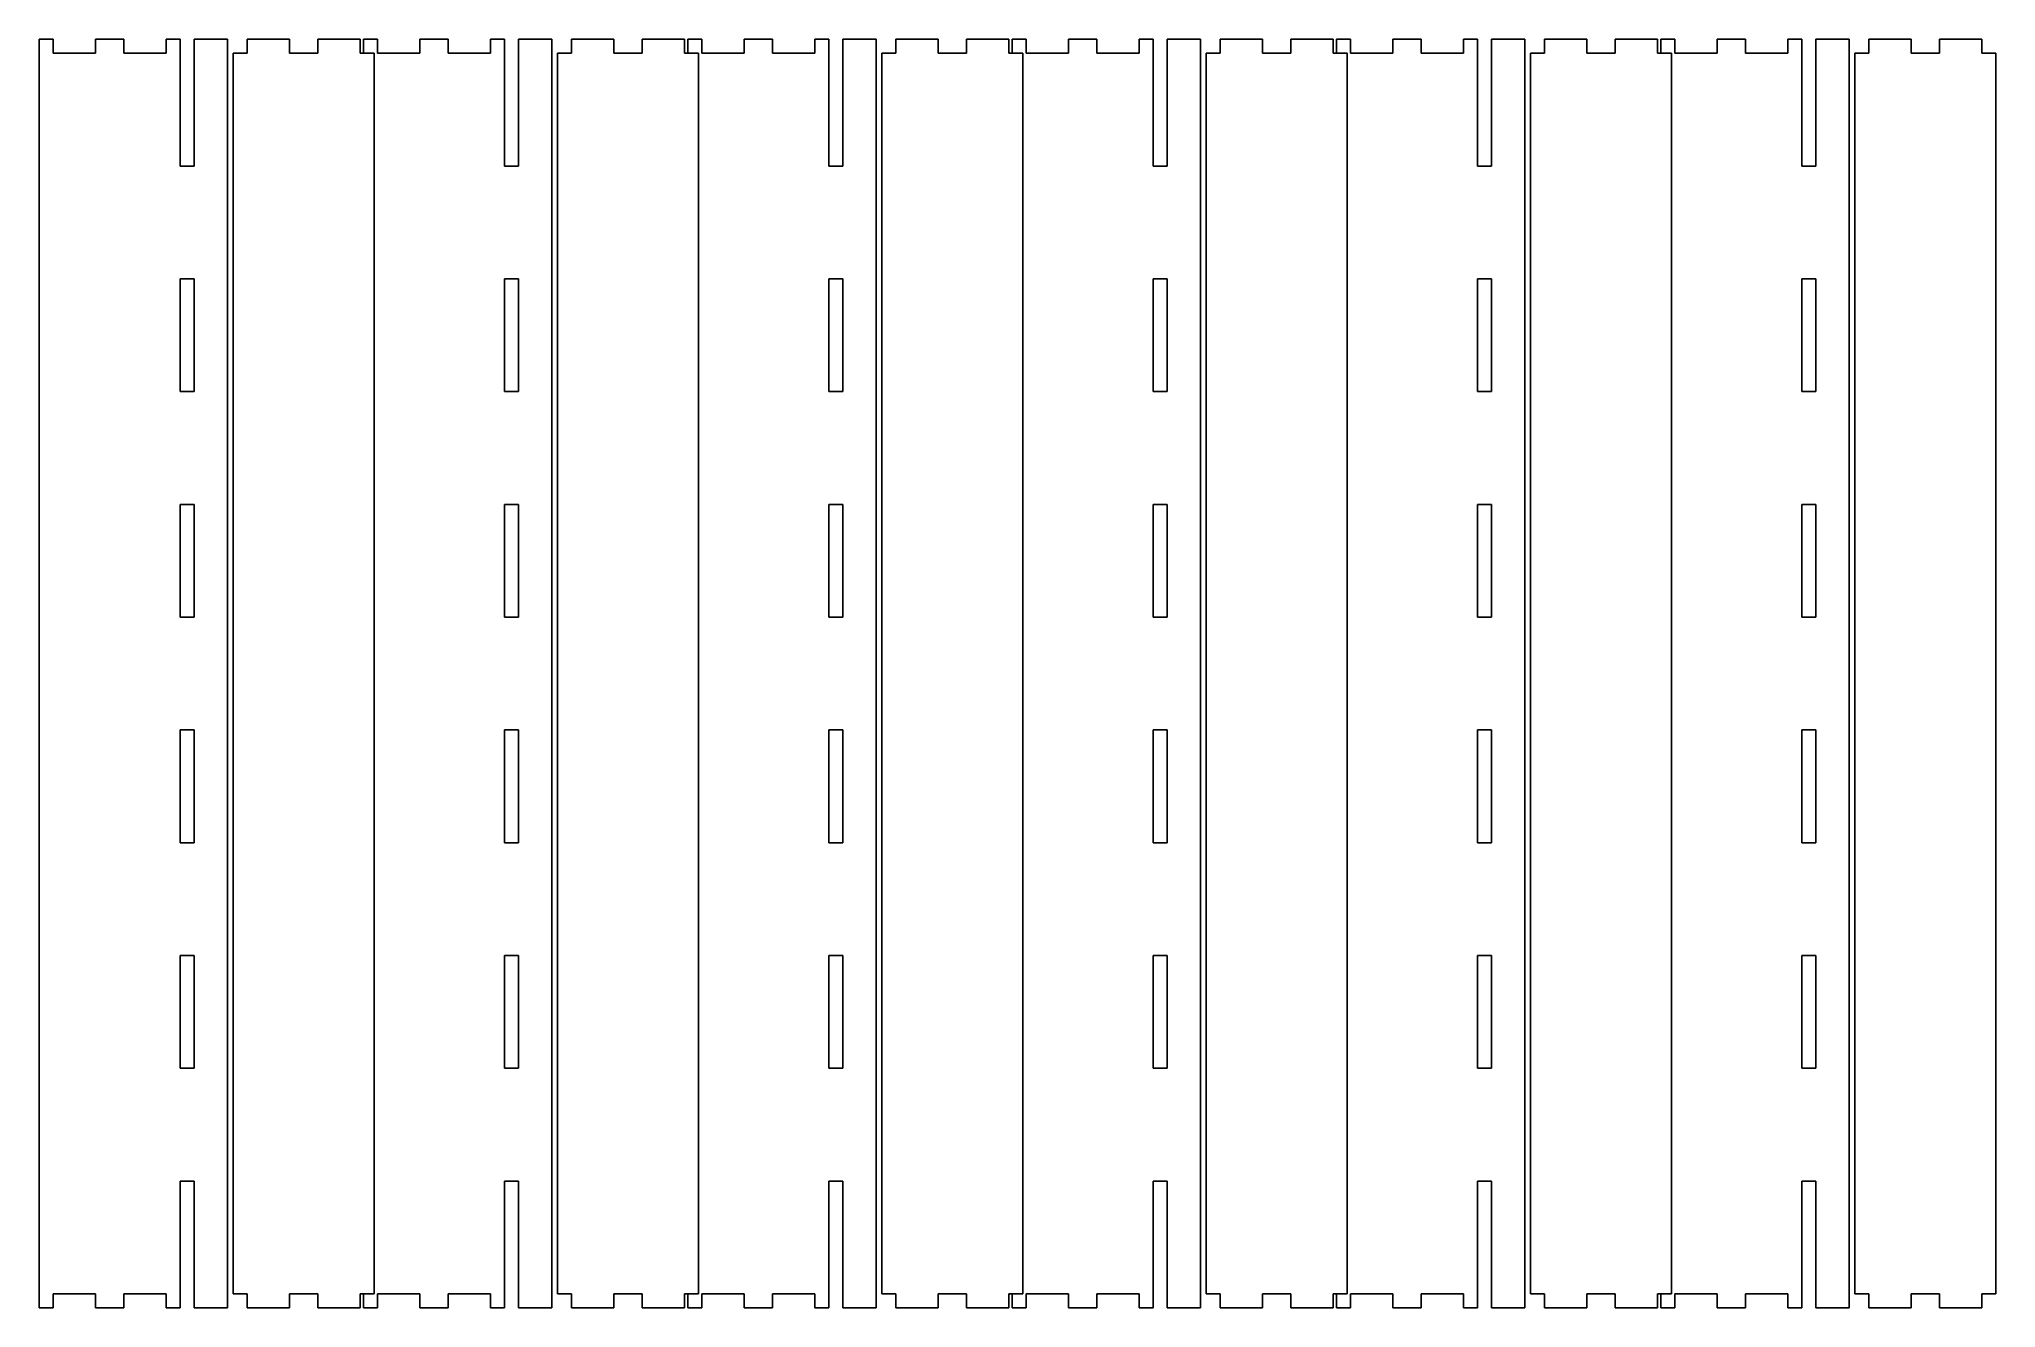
# Model space of a CAD drawing. Header units: millimetres. Extents: x -123 to 571, y -193 to 257.
import ezdxf

# ---------------------------------------------------------------- set-up
doc = ezdxf.new("R2010")
doc.units = ezdxf.units.MM

msp = doc.modelspace()

# ---------------------------------------------------------------- linework, layer by layer
at = {"color": 7, "linetype": 'Continuous', "lineweight": 25}
for p, q in [((-122.71, 256.76), (-122.71, -193.24)), ((-117.71, 256.76), (-122.71, 256.76)), ((-117.71, 251.76), (-117.71, 256.76)), ((-102.71, 256.76), (-102.71, 251.76)), ((-92.71, 256.76), (-102.71, 256.76)), ((-92.71, 251.76), (-92.71, 256.76)), ((-77.71, 256.76), (-77.71, 251.76)), ((-72.71, 256.76), (-77.71, 256.76)), ((-72.71, 211.76), (-72.71, 256.76)), ((-67.71, 211.76), (-67.71, 256.76)), ((-55.91, 256.76), (-67.71, 256.76)), ((-55.91, 256.76), (-55.91, -193.24)), ((-48.91, 256.76), (-33.91, 256.76)), ((-48.91, 251.76), (-48.91, 256.76)), ((-33.91, 256.76), (-33.91, 251.76)), ((-23.91, 256.76), (-8.91, 256.76)), ((-23.91, 251.76), (-23.91, 256.76)), ((-8.91, 256.76), (-8.91, 251.76)), ((-7.71, 256.76), (-7.71, 251.76)), ((-2.71, 256.76), (-7.71, 256.76)), ((-2.71, 251.76), (-2.71, 256.76)), ((12.29, 256.76), (12.29, 251.76)), ((22.29, 256.76), (12.29, 256.76)), ((22.29, 251.76), (22.29, 256.76)), ((37.29, 256.76), (37.29, 251.76)), ((42.29, 256.76), (37.29, 256.76)), ((42.29, 211.76), (42.29, 256.76)), ((47.29, 211.76), (47.29, 256.76)), ((59.09, 256.76), (47.29, 256.76)), ((59.09, 256.76), (59.09, -193.24)), ((66.09, 256.76), (81.09, 256.76)), ((66.09, 251.76), (66.09, 256.76)), ((81.09, 256.76), (81.09, 251.76)), ((91.09, 256.76), (106.09, 256.76)), ((91.09, 251.76), (91.09, 256.76)), ((106.09, 256.76), (106.09, 251.76)), ((107.29, 256.76), (107.29, 251.76)), ((112.29, 256.76), (107.29, 256.76)), ((112.29, 251.76), (112.29, 256.76)), ((127.29, 256.76), (127.29, 251.76)), ((137.29, 256.76), (127.29, 256.76)), ((137.29, 251.76), (137.29, 256.76)), ((152.29, 256.76), (152.29, 251.76)), ((157.29, 256.76), (152.29, 256.76)), ((157.29, 211.76), (157.29, 256.76)), ((162.29, 211.76), (162.29, 256.76)), ((174.09, 256.76), (162.29, 256.76)), ((174.09, 256.76), (174.09, -193.24)), ((181.09, 256.76), (196.09, 256.76)), ((181.09, 251.76), (181.09, 256.76)), ((196.09, 256.76), (196.09, 251.76)), ((206.09, 256.76), (221.09, 256.76)), ((206.09, 251.76), (206.09, 256.76)), ((221.09, 256.76), (221.09, 251.76)), ((222.29, 256.76), (222.29, 251.76)), ((227.29, 256.76), (222.29, 256.76)), ((227.29, 251.76), (227.29, 256.76)), ((242.29, 256.76), (242.29, 251.76)), ((252.29, 256.76), (242.29, 256.76)), ((252.29, 251.76), (252.29, 256.76)), ((267.29, 256.76), (267.29, 251.76)), ((272.29, 256.76), (267.29, 256.76)), ((272.29, 211.76), (272.29, 256.76)), ((277.29, 211.76), (277.29, 256.76)), ((289.09, 256.76), (277.29, 256.76)), ((289.09, 256.76), (289.09, -193.24)), ((296.09, 256.76), (311.09, 256.76)), ((296.09, 251.76), (296.09, 256.76)), ((311.09, 256.76), (311.09, 251.76)), ((321.09, 256.76), (336.09, 256.76)), ((321.09, 251.76), (321.09, 256.76)), ((336.09, 256.76), (336.09, 251.76)), ((337.29, 256.76), (337.29, 251.76)), ((342.29, 256.76), (337.29, 256.76)), ((342.29, 251.76), (342.29, 256.76)), ((357.29, 256.76), (357.29, 251.76)), ((367.29, 256.76), (357.29, 256.76)), ((367.29, 251.76), (367.29, 256.76)), ((382.29, 256.76), (382.29, 251.76)), ((387.29, 256.76), (382.29, 256.76)), ((387.29, 211.76), (387.29, 256.76)), ((392.29, 211.76), (392.29, 256.76)), ((404.09, 256.76), (392.29, 256.76)), ((404.09, 256.76), (404.09, -193.24)), ((411.09, 256.76), (426.09, 256.76)), ((411.09, 251.76), (411.09, 256.76)), ((426.09, 256.76), (426.09, 251.76)), ((436.09, 256.76), (451.09, 256.76)), ((436.09, 251.76), (436.09, 256.76)), ((451.09, 256.76), (451.09, 251.76)), ((452.29, 256.76), (452.29, 251.76)), ((457.29, 256.76), (452.29, 256.76)), ((457.29, 251.76), (457.29, 256.76)), ((472.29, 256.76), (472.29, 251.76)), ((482.29, 256.76), (472.29, 256.76)), ((482.29, 251.76), (482.29, 256.76)), ((497.29, 256.76), (497.29, 251.76)), ((502.29, 256.76), (497.29, 256.76)), ((502.29, 211.76), (502.29, 256.76)), ((507.29, 211.76), (507.29, 256.76)), ((519.09, 256.76), (507.29, 256.76)), ((519.09, 256.76), (519.09, -193.24)), ((526.09, 256.76), (541.09, 256.76)), ((526.09, 251.76), (526.09, 256.76)), ((541.09, 256.76), (541.09, 251.76)), ((551.09, 256.76), (566.09, 256.76)), ((551.09, 251.76), (551.09, 256.76)), ((566.09, 256.76), (566.09, 251.76)), ((-102.71, 251.76), (-117.71, 251.76)), ((-92.71, 251.76), (-77.71, 251.76)), ((-53.91, -188.24), (-53.91, 251.76)), ((-53.91, 251.76), (-48.91, 251.76)), ((-33.91, 251.76), (-23.91, 251.76)), ((-8.91, 251.76), (-3.91, 251.76)), ((-3.91, 251.76), (-3.91, -188.24)), ((12.29, 251.76), (-2.71, 251.76)), ((22.29, 251.76), (37.29, 251.76)), ((61.09, -188.24), (61.09, 251.76)), ((61.09, 251.76), (66.09, 251.76)), ((81.09, 251.76), (91.09, 251.76)), ((106.09, 251.76), (111.09, 251.76)), ((111.09, 251.76), (111.09, -188.24)), ((127.29, 251.76), (112.29, 251.76)), ((137.29, 251.76), (152.29, 251.76)), ((176.09, -188.24), (176.09, 251.76)), ((176.09, 251.76), (181.09, 251.76)), ((196.09, 251.76), (206.09, 251.76)), ((221.09, 251.76), (226.09, 251.76)), ((226.09, 251.76), (226.09, -188.24)), ((242.29, 251.76), (227.29, 251.76)), ((252.29, 251.76), (267.29, 251.76)), ((291.09, -188.24), (291.09, 251.76)), ((291.09, 251.76), (296.09, 251.76)), ((311.09, 251.76), (321.09, 251.76)), ((336.09, 251.76), (341.09, 251.76)), ((341.09, 251.76), (341.09, -188.24)), ((357.29, 251.76), (342.29, 251.76)), ((367.29, 251.76), (382.29, 251.76)), ((406.09, -188.24), (406.09, 251.76)), ((406.09, 251.76), (411.09, 251.76)), ((426.09, 251.76), (436.09, 251.76)), ((451.09, 251.76), (456.09, 251.76)), ((456.09, 251.76), (456.09, -188.24)), ((472.29, 251.76), (457.29, 251.76)), ((482.29, 251.76), (497.29, 251.76)), ((521.09, -188.24), (521.09, 251.76)), ((521.09, 251.76), (526.09, 251.76)), ((541.09, 251.76), (551.09, 251.76)), ((566.09, 251.76), (571.09, 251.76)), ((571.09, 251.76), (571.09, -188.24)), ((-72.71, 211.76), (-67.71, 211.76)), ((42.29, 211.76), (47.29, 211.76)), ((157.29, 211.76), (162.29, 211.76)), ((272.29, 211.76), (277.29, 211.76)), ((387.29, 211.76), (392.29, 211.76)), ((502.29, 211.76), (507.29, 211.76)), ((-72.71, 171.76), (-72.71, 131.76)), ((-67.71, 171.76), (-72.71, 171.76)), ((-67.71, 131.76), (-67.71, 171.76)), ((42.29, 171.76), (42.29, 131.76)), ((47.29, 171.76), (42.29, 171.76)), ((47.29, 131.76), (47.29, 171.76)), ((157.29, 171.76), (157.29, 131.76)), ((162.29, 171.76), (157.29, 171.76)), ((162.29, 131.76), (162.29, 171.76)), ((272.29, 171.76), (272.29, 131.76)), ((277.29, 171.76), (272.29, 171.76)), ((277.29, 131.76), (277.29, 171.76)), ((387.29, 171.76), (387.29, 131.76)), ((392.29, 171.76), (387.29, 171.76)), ((392.29, 131.76), (392.29, 171.76)), ((502.29, 171.76), (502.29, 131.76)), ((507.29, 171.76), (502.29, 171.76)), ((507.29, 131.76), (507.29, 171.76)), ((-72.71, 131.76), (-67.71, 131.76)), ((42.29, 131.76), (47.29, 131.76)), ((157.29, 131.76), (162.29, 131.76)), ((272.29, 131.76), (277.29, 131.76)), ((387.29, 131.76), (392.29, 131.76)), ((502.29, 131.76), (507.29, 131.76)), ((-72.71, 91.76), (-72.71, 51.76)), ((-67.71, 91.76), (-72.71, 91.76)), ((-67.71, 51.76), (-67.71, 91.76)), ((42.29, 91.76), (42.29, 51.76)), ((47.29, 91.76), (42.29, 91.76)), ((47.29, 51.76), (47.29, 91.76)), ((157.29, 91.76), (157.29, 51.76)), ((162.29, 91.76), (157.29, 91.76)), ((162.29, 51.76), (162.29, 91.76)), ((272.29, 91.76), (272.29, 51.76)), ((277.29, 91.76), (272.29, 91.76)), ((277.29, 51.76), (277.29, 91.76)), ((387.29, 91.76), (387.29, 51.76)), ((392.29, 91.76), (387.29, 91.76)), ((392.29, 51.76), (392.29, 91.76)), ((502.29, 91.76), (502.29, 51.76)), ((507.29, 91.76), (502.29, 91.76)), ((507.29, 51.76), (507.29, 91.76)), ((-72.71, 51.76), (-67.71, 51.76)), ((42.29, 51.76), (47.29, 51.76)), ((157.29, 51.76), (162.29, 51.76)), ((272.29, 51.76), (277.29, 51.76)), ((387.29, 51.76), (392.29, 51.76)), ((502.29, 51.76), (507.29, 51.76)), ((-72.71, 11.76), (-72.71, -28.24)), ((-67.71, 11.76), (-72.71, 11.76)), ((-67.71, -28.24), (-67.71, 11.76)), ((42.29, 11.76), (42.29, -28.24)), ((47.29, 11.76), (42.29, 11.76)), ((47.29, -28.24), (47.29, 11.76)), ((157.29, 11.76), (157.29, -28.24)), ((162.29, 11.76), (157.29, 11.76)), ((162.29, -28.24), (162.29, 11.76)), ((272.29, 11.76), (272.29, -28.24)), ((277.29, 11.76), (272.29, 11.76)), ((277.29, -28.24), (277.29, 11.76)), ((387.29, 11.76), (387.29, -28.24)), ((392.29, 11.76), (387.29, 11.76)), ((392.29, -28.24), (392.29, 11.76)), ((502.29, 11.76), (502.29, -28.24)), ((507.29, 11.76), (502.29, 11.76)), ((507.29, -28.24), (507.29, 11.76)), ((-72.71, -28.24), (-67.71, -28.24)), ((42.29, -28.24), (47.29, -28.24)), ((157.29, -28.24), (162.29, -28.24)), ((272.29, -28.24), (277.29, -28.24)), ((387.29, -28.24), (392.29, -28.24)), ((502.29, -28.24), (507.29, -28.24)), ((-72.71, -68.24), (-72.71, -108.24)), ((-67.71, -68.24), (-72.71, -68.24)), ((-67.71, -108.24), (-67.71, -68.24)), ((42.29, -68.24), (42.29, -108.24)), ((47.29, -68.24), (42.29, -68.24)), ((47.29, -108.24), (47.29, -68.24)), ((157.29, -68.24), (157.29, -108.24)), ((162.29, -68.24), (157.29, -68.24)), ((162.29, -108.24), (162.29, -68.24)), ((272.29, -68.24), (272.29, -108.24)), ((277.29, -68.24), (272.29, -68.24)), ((277.29, -108.24), (277.29, -68.24)), ((387.29, -68.24), (387.29, -108.24)), ((392.29, -68.24), (387.29, -68.24)), ((392.29, -108.24), (392.29, -68.24)), ((502.29, -68.24), (502.29, -108.24)), ((507.29, -68.24), (502.29, -68.24)), ((507.29, -108.24), (507.29, -68.24)), ((-72.71, -108.24), (-67.71, -108.24)), ((42.29, -108.24), (47.29, -108.24)), ((157.29, -108.24), (162.29, -108.24)), ((272.29, -108.24), (277.29, -108.24)), ((387.29, -108.24), (392.29, -108.24)), ((502.29, -108.24), (507.29, -108.24)), ((-67.71, -148.24), (-72.71, -148.24)), ((-72.71, -148.24), (-72.71, -193.24)), ((-67.71, -193.24), (-67.71, -148.24)), ((47.29, -148.24), (42.29, -148.24)), ((42.29, -148.24), (42.29, -193.24)), ((47.29, -193.24), (47.29, -148.24)), ((162.29, -148.24), (157.29, -148.24)), ((157.29, -148.24), (157.29, -193.24)), ((162.29, -193.24), (162.29, -148.24)), ((277.29, -148.24), (272.29, -148.24)), ((272.29, -148.24), (272.29, -193.24)), ((277.29, -193.24), (277.29, -148.24)), ((392.29, -148.24), (387.29, -148.24)), ((387.29, -148.24), (387.29, -193.24)), ((392.29, -193.24), (392.29, -148.24)), ((507.29, -148.24), (502.29, -148.24)), ((502.29, -148.24), (502.29, -193.24)), ((507.29, -193.24), (507.29, -148.24)), ((-117.71, -193.24), (-122.71, -193.24)), ((-102.71, -188.24), (-117.71, -188.24)), ((-117.71, -188.24), (-117.71, -193.24)), ((-102.71, -193.24), (-102.71, -188.24)), ((-92.71, -193.24), (-102.71, -193.24)), ((-92.71, -188.24), (-92.71, -193.24)), ((-77.71, -188.24), (-92.71, -188.24)), ((-77.71, -193.24), (-77.71, -188.24)), ((-72.71, -193.24), (-77.71, -193.24)), ((-55.91, -193.24), (-67.71, -193.24)), ((-48.91, -188.24), (-53.91, -188.24)), ((-48.91, -193.24), (-48.91, -188.24)), ((-33.91, -193.24), (-48.91, -193.24)), ((-33.91, -188.24), (-33.91, -193.24)), ((-23.91, -188.24), (-33.91, -188.24)), ((-23.91, -193.24), (-23.91, -188.24)), ((-8.91, -193.24), (-23.91, -193.24)), ((-8.91, -188.24), (-8.91, -193.24)), ((-3.91, -188.24), (-8.91, -188.24)), ((-7.71, -188.24), (-7.71, -193.24)), ((-2.71, -193.24), (-7.71, -193.24)), ((12.29, -188.24), (-2.71, -188.24)), ((-2.71, -188.24), (-2.71, -193.24)), ((12.29, -193.24), (12.29, -188.24)), ((22.29, -193.24), (12.29, -193.24)), ((37.29, -188.24), (22.29, -188.24)), ((22.29, -188.24), (22.29, -193.24)), ((37.29, -193.24), (37.29, -188.24)), ((42.29, -193.24), (37.29, -193.24)), ((59.09, -193.24), (47.29, -193.24)), ((66.09, -188.24), (61.09, -188.24)), ((66.09, -193.24), (66.09, -188.24)), ((81.09, -193.24), (66.09, -193.24)), ((81.09, -188.24), (81.09, -193.24)), ((91.09, -188.24), (81.09, -188.24)), ((91.09, -193.24), (91.09, -188.24)), ((106.09, -193.24), (91.09, -193.24)), ((106.09, -188.24), (106.09, -193.24)), ((111.09, -188.24), (106.09, -188.24)), ((107.29, -188.24), (107.29, -193.24)), ((112.29, -193.24), (107.29, -193.24)), ((127.29, -188.24), (112.29, -188.24)), ((112.29, -188.24), (112.29, -193.24)), ((127.29, -193.24), (127.29, -188.24)), ((137.29, -193.24), (127.29, -193.24)), ((152.29, -188.24), (137.29, -188.24)), ((137.29, -188.24), (137.29, -193.24)), ((152.29, -193.24), (152.29, -188.24)), ((157.29, -193.24), (152.29, -193.24)), ((174.09, -193.24), (162.29, -193.24)), ((181.09, -188.24), (176.09, -188.24)), ((181.09, -193.24), (181.09, -188.24)), ((196.09, -193.24), (181.09, -193.24)), ((196.09, -188.24), (196.09, -193.24)), ((206.09, -188.24), (196.09, -188.24)), ((206.09, -193.24), (206.09, -188.24)), ((221.09, -193.24), (206.09, -193.24)), ((221.09, -188.24), (221.09, -193.24)), ((226.09, -188.24), (221.09, -188.24)), ((222.29, -188.24), (222.29, -193.24)), ((227.29, -193.24), (222.29, -193.24)), ((242.29, -188.24), (227.29, -188.24)), ((227.29, -188.24), (227.29, -193.24)), ((242.29, -193.24), (242.29, -188.24)), ((252.29, -193.24), (242.29, -193.24)), ((267.29, -188.24), (252.29, -188.24)), ((252.29, -188.24), (252.29, -193.24)), ((267.29, -193.24), (267.29, -188.24)), ((272.29, -193.24), (267.29, -193.24)), ((289.09, -193.24), (277.29, -193.24)), ((296.09, -188.24), (291.09, -188.24)), ((296.09, -193.24), (296.09, -188.24)), ((311.09, -193.24), (296.09, -193.24)), ((311.09, -188.24), (311.09, -193.24)), ((321.09, -188.24), (311.09, -188.24)), ((321.09, -193.24), (321.09, -188.24)), ((336.09, -193.24), (321.09, -193.24)), ((336.09, -188.24), (336.09, -193.24)), ((341.09, -188.24), (336.09, -188.24)), ((337.29, -188.24), (337.29, -193.24)), ((342.29, -193.24), (337.29, -193.24)), ((357.29, -188.24), (342.29, -188.24)), ((342.29, -188.24), (342.29, -193.24)), ((357.29, -193.24), (357.29, -188.24)), ((367.29, -193.24), (357.29, -193.24)), ((382.29, -188.24), (367.29, -188.24)), ((367.29, -188.24), (367.29, -193.24)), ((382.29, -193.24), (382.29, -188.24)), ((387.29, -193.24), (382.29, -193.24)), ((404.09, -193.24), (392.29, -193.24)), ((411.09, -188.24), (406.09, -188.24)), ((411.09, -193.24), (411.09, -188.24)), ((426.09, -193.24), (411.09, -193.24)), ((426.09, -188.24), (426.09, -193.24)), ((436.09, -188.24), (426.09, -188.24)), ((436.09, -193.24), (436.09, -188.24)), ((451.09, -193.24), (436.09, -193.24)), ((451.09, -188.24), (451.09, -193.24)), ((456.09, -188.24), (451.09, -188.24)), ((452.29, -188.24), (452.29, -193.24)), ((457.29, -193.24), (452.29, -193.24)), ((472.29, -188.24), (457.29, -188.24)), ((457.29, -188.24), (457.29, -193.24)), ((472.29, -193.24), (472.29, -188.24)), ((482.29, -193.24), (472.29, -193.24)), ((497.29, -188.24), (482.29, -188.24)), ((482.29, -188.24), (482.29, -193.24)), ((497.29, -193.24), (497.29, -188.24)), ((502.29, -193.24), (497.29, -193.24)), ((519.09, -193.24), (507.29, -193.24)), ((526.09, -188.24), (521.09, -188.24)), ((526.09, -193.24), (526.09, -188.24)), ((541.09, -193.24), (526.09, -193.24)), ((541.09, -188.24), (541.09, -193.24)), ((551.09, -188.24), (541.09, -188.24)), ((551.09, -193.24), (551.09, -188.24)), ((566.09, -193.24), (551.09, -193.24)), ((566.09, -188.24), (566.09, -193.24)), ((571.09, -188.24), (566.09, -188.24))]:
    msp.add_line(p, q, dxfattribs=at)

doc.saveas('drawing.dxf')
